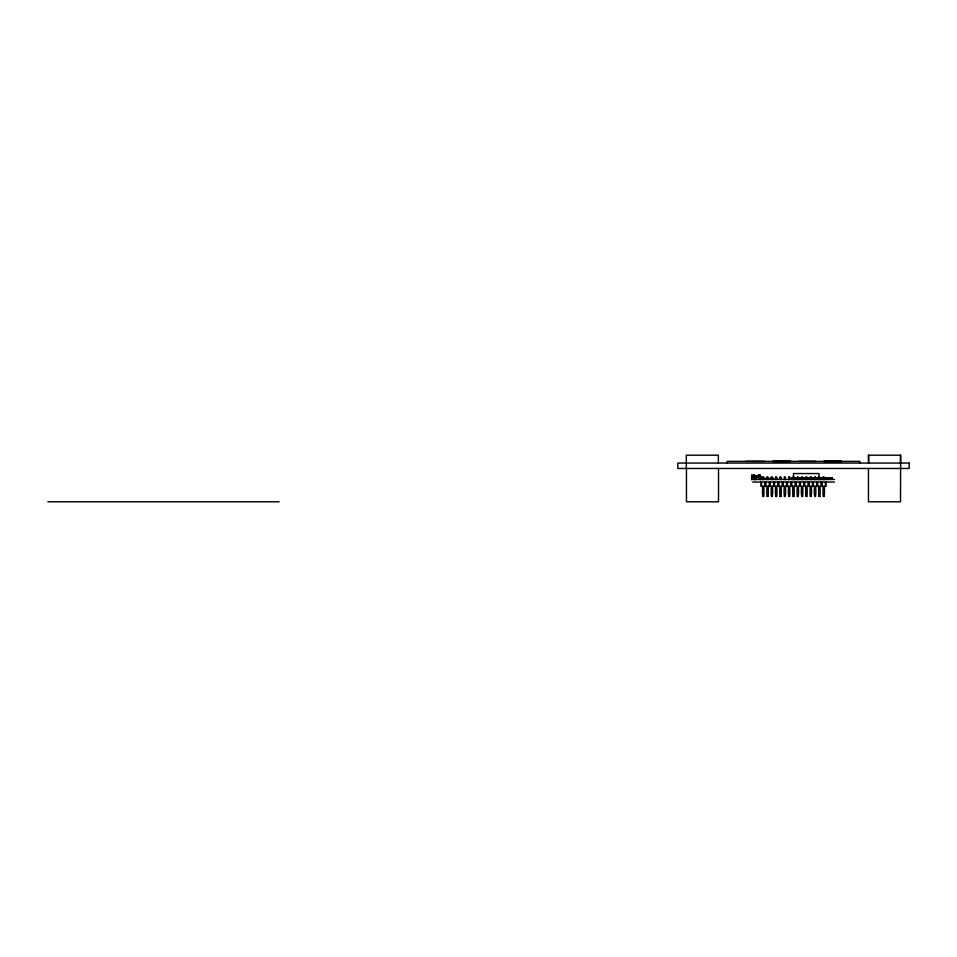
<?xml version="1.0" encoding="UTF-8"?>
<svg xmlns="http://www.w3.org/2000/svg" width="957" height="957" viewBox="0 0 957 957"><rect width="100%" height="100%" fill="white"/><g stroke="black" fill="none" stroke-linecap="round" stroke-linejoin="round"><path stroke-width="1.44" d="M758.602 479.421L759.846 479.002L759.846 477.603L754.774 477.399L754.415 479.397L755.36 479.397L755.229 478.404L755.659 479.002C755.073 474.217 754.128 482.005 755.659 478.38M755.456 479.002L755.073 477.399L755.599 479.397L754.81 479.397L754.774 478.368L755.48 479.002C756.042 477.471 754.941 481.18 754.81 478.404L755.623 478.368L755.659 479.421M759.033 476.239C756.975 473.237 764.164 476.873 760.109 479.433C760.456 473.99 758.913 481.79 759.2 478.404M759.882 479.254C761.76 480.857 758.446 477.376 759.81 479.002L759.834 478.56M760.061 478.093C757.023 479.613 761.27 479.074 758.913 478.56M753.925 479.278L754.941 479.397L754.774 477.399L755.54 477.495M755.336 478.44L754.798 477.399L755.456 477.399L754.953 479.409L755.205 478.44M758.315 475.318L760.097 475.234L758.865 475.246L758.865 476.311M757.98 476.765L756.855 476.742L758.602 476.897L756.138 476.897L758.434 476.765M759.451 479.397L759.2 477.579M753.769 475.761L754.188 475.246L753.075 475.246L753.769 475.246M755.288 477.579L755.372 479.421M754.415 477.687L756.461 477.112M754.798 479.409L754.965 478.404L754.965 479.409L756.054 479.421M759.2 479.002L760.025 478.907L760.217 475.27M754.487 479.409L754.451 477.459M757.143 476.765L757.286 476.813M755.229 479.421L754.798 477.579M756.592 476.742L756.879 476.765M759.714 477.399L759.846 479.002L759.068 478.368M753.53 474.995L756.257 475.761M752.058 477.459C750.671 476.06 752.214 477.579 751.987 476.263M760.025 478.428L759.918 478.548M819.192 477.22L818.953 477.77L819.001 473.559L793.485 473.559L793.485 477.734M759.99 475.856L760.025 475.234M751.688 479.098L751.747 479.84L751.951 478.919L755.288 478.907M754.965 478.404L755.623 478.404M762.693 479.636L762.968 476.945L763.818 478.321M767.012 479.636L767.287 476.945L768.136 478.321M771.342 479.636L771.605 476.945L772.455 478.321M775.66 479.636L775.936 476.945L776.773 478.321M779.979 479.636L780.254 476.945L781.091 478.321M763.782 486.371C764.894 499.997 761.581 499.997 762.693 486.371M784.297 479.636L784.573 476.945L785.422 478.321M768.1 486.371C769.213 499.997 765.911 499.997 767.012 486.371M788.616 479.636L788.891 476.945L789.74 478.321M772.431 486.371C773.543 499.997 770.229 499.997 771.342 486.371M792.934 479.636C791.858 476.227 795.111 476.227 794.023 479.636M776.749 486.371C777.862 499.997 774.548 499.997 775.66 486.371M797.265 479.636C796.176 476.227 799.43 476.227 798.353 479.636M781.068 486.371C782.18 499.997 778.866 499.997 779.979 486.371M801.583 479.636C800.495 476.227 803.76 476.227 802.672 479.636M785.386 486.371C786.498 499.997 783.185 499.997 784.297 486.371M805.902 479.636C804.813 476.227 808.079 476.227 806.99 479.636M789.704 486.371C790.817 499.997 787.503 499.997 788.616 486.371M810.22 479.636C809.132 476.227 812.397 476.227 811.309 479.636M794.023 486.371C795.135 499.997 791.834 499.997 792.934 486.371M814.539 479.636C813.45 476.227 816.716 476.227 815.627 479.636M798.353 486.371C799.466 499.997 796.152 499.997 797.265 486.371M818.857 479.636L819.132 476.945L819.982 478.321M802.672 486.371C803.784 499.997 800.471 499.997 801.583 486.371M823.187 479.636L823.451 476.945L824.3 478.321M806.99 486.371C808.103 499.997 804.789 499.997 805.902 486.371M811.309 486.371C812.421 499.997 809.108 499.997 810.22 486.371M815.627 486.371C816.74 499.997 813.426 499.997 814.539 486.371M819.946 486.371C821.058 499.997 817.757 499.997 818.857 486.371M824.276 486.371C825.389 499.997 822.075 499.997 823.187 486.371M752.058 475.916L760.061 476.155L752.058 475.796L751.759 474.839L751.568 479.254M759.738 475.976L752.058 475.761L759.918 475.904M758.829 475.773L758.183 476.239M759.631 475.988L758.016 475.773L758.016 477.459M758.016 475.785L760.061 475.988M760.528 476.335L758.829 476.478M753.422 477.256L755.719 477.256M762.693 477.22L763.782 477.22L763.782 479.636M767.012 477.22L768.1 477.22L768.1 479.636M771.342 477.22L772.431 477.22L772.431 479.636M775.66 477.22L776.749 477.22L776.749 479.636M779.979 477.22L781.068 477.22L781.068 479.636M784.297 477.22L785.386 477.22L785.386 479.636M788.616 477.22L789.704 477.22L789.704 479.636M792.934 477.22L794.023 477.22M797.265 477.22L798.353 477.22M801.583 477.22L802.672 477.22M805.902 477.22L806.99 477.22M810.22 477.22L811.309 477.22M814.539 477.22L815.627 477.22M818.857 477.22L819.946 477.22L819.946 479.636M823.187 477.22L824.276 477.22L824.276 479.636M834.396 479.421L752.082 479.409M752.573 482.041L834.396 482.041M762.693 496.3L763.782 496.3M767.012 496.3L768.1 496.3M771.342 496.3L772.431 496.3M775.66 496.3L776.749 496.3M779.979 496.3L781.068 496.3M784.297 496.3L785.386 496.3M788.616 496.3L789.704 496.3M792.934 496.3L794.023 496.3M797.265 496.3L798.353 496.3M801.583 496.3L802.672 496.3M805.902 496.3L806.99 496.3M810.22 496.3L811.309 496.3M814.539 496.3L815.627 496.3M818.857 496.3L819.946 496.3M823.187 496.3L824.276 496.3M47.85 501.803L279.181 501.803M900.501 455.197L900.501 463.056M868.609 455.197L868.609 463.056L868.466 455.197L900.645 455.197L900.513 501.803L868.454 501.803L868.454 468.463M859.817 463.056L859.817 461.358L727.141 461.358L727.141 463.056M825.891 482.041L825.891 486.371L761.078 486.371L761.078 482.041M825.46 482.041L825.46 486.371M822.003 482.041L822.003 486.371M821.573 482.041L821.573 486.371M821.13 482.041L821.13 486.371M817.685 482.041L817.685 486.371M817.242 482.041L817.242 486.371M816.811 482.041L816.811 486.371M815.591 461.358L798.593 461.358M813.354 482.041L813.354 486.371M812.924 482.041L812.924 486.371M812.493 482.041L812.493 486.371M809.036 482.041L809.036 486.371M808.605 482.041L808.605 486.371M808.175 482.041L808.175 486.371M804.717 482.041L804.717 486.371M804.287 482.041L804.287 486.371M803.856 482.041L803.856 486.371M800.399 482.041L800.399 486.371M799.968 482.041L799.968 486.371M799.538 482.041L799.538 486.371M796.08 482.041L796.08 486.371M795.65 482.041L795.65 486.371M795.207 482.041L795.207 486.371M791.75 482.041L791.75 486.371M791.319 482.041L791.319 486.371M790.889 482.041L790.889 486.371M787.432 482.041L787.432 486.371M787.001 482.041L787.001 486.371M786.57 482.041L786.57 486.371M783.113 482.041L783.113 486.371M782.682 482.041L782.682 486.371M782.252 482.041L782.252 486.371M778.795 482.041L778.795 486.371M778.364 482.041L778.364 486.371M777.933 482.041L777.933 486.371M774.476 482.041L774.476 486.371M774.046 482.041L774.046 486.371M773.687 479.421L773.687 478.333L765.181 478.333L765.181 479.421M773.615 482.041L773.615 486.371M770.158 482.041L770.158 486.371M769.727 482.041L769.727 486.371M769.284 482.041L769.284 486.371M765.827 482.041L765.827 486.371M765.397 482.041L765.397 486.371M764.966 482.041L764.966 486.371M764.571 461.358L745.862 461.358M761.509 482.041L761.509 486.371M718.516 468.463L718.516 501.803L686.456 501.803L686.456 468.463M718.36 463.056L718.36 455.197L686.313 455.197L686.325 468.463M790.087 461.023L773.077 461.023L773.077 461.705L790.087 461.705L790.087 461.023M841.107 461.023L824.097 461.023L824.097 461.705L841.107 461.705L841.107 461.023M909.15 463.056L677.819 463.056L677.819 468.463L909.15 468.463L909.15 463.056M832.147 477.734L791.319 477.734L791.319 479.349L832.147 479.349L832.147 477.734"/></g></svg>
